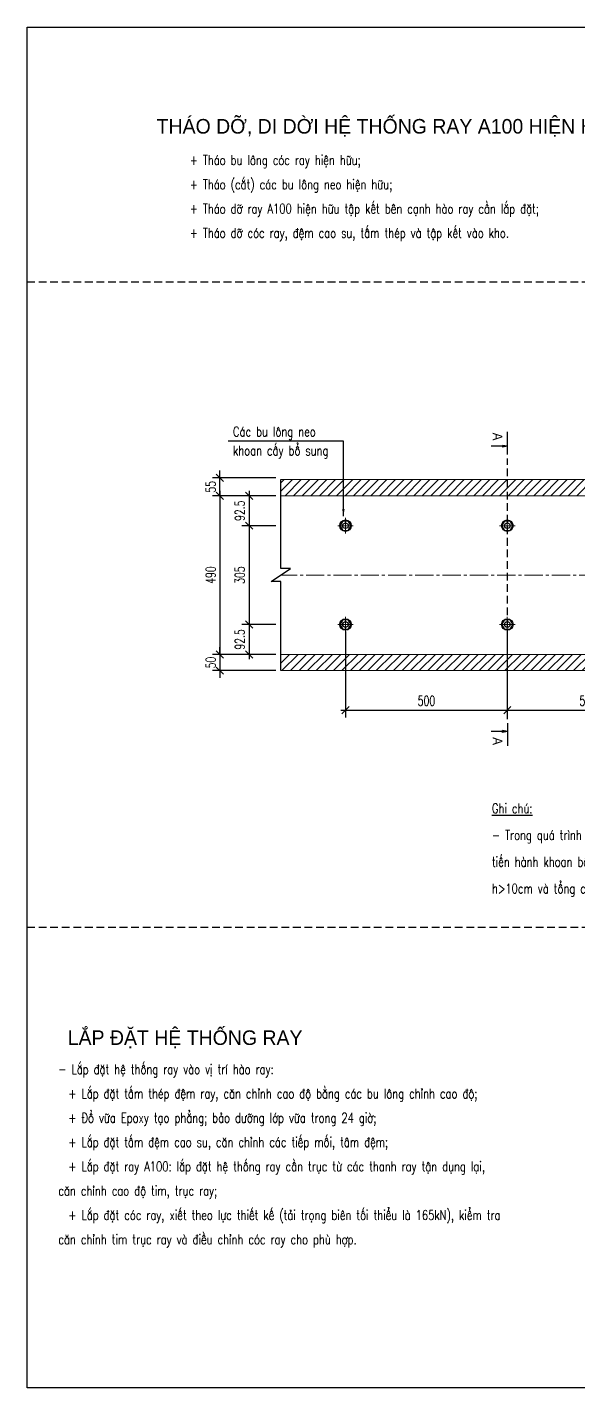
# Model space of a CAD drawing. Header units: millimetres. Extents: x -3040 to 7375, y -189092 to -182331.
# Drawn here: x -3040 to -1335, y -186531 to -182331 of the extents above; entities that cross this region are included whole.
import ezdxf
from ezdxf.enums import TextEntityAlignment as Align

# ---------------------------------------------------------------- set-up
doc = ezdxf.new("R2010")
doc.units = ezdxf.units.MM
doc.header["$LTSCALE"] = 75
doc.header["$MEASUREMENT"] = 0
doc.linetypes.add('CENTER2', pattern=[1.125, 0.75, -0.125, 0.125, -0.125])
doc.linetypes.add('DASHED2', pattern=[9.525, 6.35, -3.175])
doc.layers.get('Defpoints').update_dxf_attribs({"color": 255})
for name, color, linetype in [('COT THEP', 1, 'Continuous'), ('PART', 3, 'Continuous'), ('So', 7, 'Continuous'), ('T-Dim', 8, 'Continuous'), ('T-Hatch', 8, 'Continuous'), ('T-Khuat', 8, 'DASHED2'), ('T-Manh', 8, 'Continuous'), ('T-Text', 4, 'Continuous'), ('T-Thay', 3, 'Continuous'), ('T-Truc', 13, 'CENTER2'), ('TEXT', 4, 'Continuous'), ('VIEN', 3, 'Continuous')]:
    doc.layers.add(name, color=color, linetype=linetype)
doc.styles.add('HOA', font='VHAVAN.TTF', dxfattribs={"width": 0.85})
doc.styles.add('THUONG', font='vnsimple.shx', dxfattribs={"width": 0.75})
doc.styles.add('Tieu de', font='VHAVAN.TTF')
doc.styles.add('vnsimple', font='vnsimple.shx', dxfattribs={"width": 0.7})
doc.dimstyles.new('1-15', dxfattribs={"dimscale": 150, "dimtxt": 0.2, "dimasz": 0.15, "dimexe": 0.15, "dimexo": 0.1, "dimgap": 0.09, "dimtad": 1, "dimdec": 0, "dimdsep": 46, "dimtxsty": 'vnsimple', "dimblk": 'OBLIQUE', "dimcen": 0.09, "dimdle": 0.1, "dimclrd": 256, "dimclre": 256, "dimclrt": 3, "dimadec": 0, "dimazin": 0, "dimtfac": 1, "dimtdec": 0, "dimtix": 1, "dimtmove": 1, "dimatfit": 3, "dimfxl": 1, "dimtolj": 1, "dimtzin": 0, "dimarcsym": 0})

# ---------------------------------------------------------------- blocks, each defined once
blk = doc.blocks.new('BU LONG')
at = {"layer": 'PART', "color": 2, "linetype": 'ByBlock', "lineweight": 9, "ltscale": 0.1}
for p, q in [((587063.7, -184968.2), (587063.7, -184920.2)), ((587039.7, -184944.2), (587087.7, -184944.2))]:
    blk.add_line(p, q, dxfattribs=at)
at = {"layer": 'PART', "color": 8, "linetype": 'Continuous'}
blk.add_lwpolyline([(587055.4, -184929.8), (587047.1, -184944.2), (587055.4, -184958.6), (587072.1, -184958.6), (587080.4, -184944.2), (587072.1, -184929.8)], close=True, dxfattribs=at)
at = {"layer": 'PART', "color": 2, "linetype": 'Continuous'}
for radius in [17.6, 8.8]:
    blk.add_circle((587063.7, -184944.2), radius, dxfattribs=at)
blk = doc.blocks.new('_Oblique')
at = {"color": 0, "linetype": 'ByBlock', "lineweight": -2}
blk.add_line((-0.5, -0.5), (0.5, 0.5), dxfattribs=at)
blk = doc.blocks.new('*D30')
at = {"layer": 'Defpoints', "color": 0, "transparency": 16777216}
for p in [(-2055.8, -184181.4), (-1555.8, -184181.4), (-1555.8, -184439.1)]:
    blk.add_point(p, dxfattribs=at)
at = {"layer": 'T-Hatch', "lineweight": -2, "transparency": 16777216}
for p, q in [((-2055.8, -184196.4), (-2055.8, -184461.6)), ((-1555.8, -184196.4), (-1555.8, -184461.6)), ((-2070.8, -184439.1), (-1540.8, -184439.1))]:
    blk.add_line(p, q, dxfattribs=at)
at = {"layer": 'T-Hatch', "lineweight": -2, "transparency": 16777216, "xscale": 22.5, "yscale": 22.5, "zscale": 22.5, "rotation": 180}
blk.add_blockref('_Oblique', (-2055.8, -184439.1), dxfattribs=at)
at = {"layer": 'T-Hatch', "lineweight": -2, "transparency": 16777216, "xscale": 22.5, "yscale": 22.5, "zscale": 22.5}
blk.add_blockref('_Oblique', (-1555.8, -184439.1), dxfattribs=at)
at = {"layer": 'T-Hatch', "color": 3, "transparency": 16777216, "insert": (-1805.8, -184410.6), "char_height": 30, "attachment_point": 5, "style": 'vnsimple'}
blk.add_mtext('\\A1;500', dxfattribs=at)
blk = doc.blocks.new('*D31')
at = {"layer": 'Defpoints', "color": 0, "transparency": 16777216}
for p in [(-1555.8, -184181.4), (-1055.8, -184181.4), (-1055.8, -184439.1)]:
    blk.add_point(p, dxfattribs=at)
at = {"layer": 'T-Hatch', "lineweight": -2, "transparency": 16777216}
for p, q in [((-1555.8, -184196.4), (-1555.8, -184461.6)), ((-1055.8, -184196.4), (-1055.8, -184461.6)), ((-1570.8, -184439.1), (-1040.8, -184439.1))]:
    blk.add_line(p, q, dxfattribs=at)
at = {"layer": 'T-Hatch', "lineweight": -2, "transparency": 16777216, "xscale": 22.5, "yscale": 22.5, "zscale": 22.5, "rotation": 180}
blk.add_blockref('_Oblique', (-1555.8, -184439.1), dxfattribs=at)
at = {"layer": 'T-Hatch', "lineweight": -2, "transparency": 16777216, "xscale": 22.5, "yscale": 22.5, "zscale": 22.5}
blk.add_blockref('_Oblique', (-1055.8, -184439.1), dxfattribs=at)
at = {"layer": 'T-Hatch', "color": 3, "transparency": 16777216, "insert": (-1305.8, -184410.6), "char_height": 30, "attachment_point": 5, "style": 'vnsimple'}
blk.add_mtext('\\A1;500', dxfattribs=at)
blk = doc.blocks.new('mcCC')
at = {"layer": 'COT THEP', "color": 1}
blk.add_line((1.25, 0), (-2.25, 0), dxfattribs=at)
at = {"layer": 'VIEN', "color": 1}
for p, q in [((0, 0), (-0.15, -0.75)), ((0, 0), (0, -2.5)), ((0, 0), (0.15, -0.75)), ((-0.15, -0.75), (0.15, -0.75))]:
    blk.add_line(p, q, dxfattribs=at)
blk = doc.blocks.new('*D32')
at = {"layer": 'Defpoints', "color": 0, "transparency": 16777216}
for p in [(-2255.8, -183777.4), (-2354.1, -183869.9), (-2255.8, -183869.9)]:
    blk.add_point(p, dxfattribs=at)
at = {"layer": 'T-Dim', "lineweight": -2, "transparency": 16777216}
for p, q in [((-2270.8, -183777.4), (-2376.6, -183777.4)), ((-2354.1, -183762.4), (-2354.1, -183884.9)), ((-2270.8, -183869.9), (-2376.6, -183869.9))]:
    blk.add_line(p, q, dxfattribs=at)
at = {"layer": 'T-Dim', "lineweight": -2, "transparency": 16777216, "xscale": 22.5, "yscale": 22.5, "zscale": 22.5}
for p, rotation in [((-2354.1, -183777.4), 90), ((-2354.1, -183869.9), 270)]:
    blk.add_blockref('_Oblique', p, dxfattribs=dict(at, rotation=rotation))
at = {"layer": 'T-Dim', "color": 3, "transparency": 16777216, "insert": (-2382.6, -183823.7), "char_height": 30, "attachment_point": 5, "rotation": 90, "style": 'vnsimple'}
blk.add_mtext('\\A1;92.5', dxfattribs=at)
blk = doc.blocks.new('*D33')
at = {"layer": 'Defpoints', "color": 0, "transparency": 16777216}
for p in [(-2255.8, -183869.9), (-2354.1, -184174.9), (-2255.8, -184174.9)]:
    blk.add_point(p, dxfattribs=at)
at = {"layer": 'T-Dim', "lineweight": -2, "transparency": 16777216}
for p, q in [((-2270.8, -183869.9), (-2376.6, -183869.9)), ((-2354.1, -183854.9), (-2354.1, -184189.9)), ((-2270.8, -184174.9), (-2376.6, -184174.9))]:
    blk.add_line(p, q, dxfattribs=at)
at = {"layer": 'T-Dim', "lineweight": -2, "transparency": 16777216, "xscale": 22.5, "yscale": 22.5, "zscale": 22.5}
for p, rotation in [((-2354.1, -183869.9), 90), ((-2354.1, -184174.9), 270)]:
    blk.add_blockref('_Oblique', p, dxfattribs=dict(at, rotation=rotation))
at = {"layer": 'T-Dim', "color": 3, "transparency": 16777216, "insert": (-2382.6, -184022.4), "char_height": 30, "attachment_point": 5, "rotation": 90, "style": 'vnsimple'}
blk.add_mtext('\\A1;305', dxfattribs=at)
blk = doc.blocks.new('*D34')
at = {"layer": 'Defpoints', "color": 0, "transparency": 16777216}
for p in [(-2255.8, -184174.9), (-2354.1, -184267.4), (-2255.8, -184267.4)]:
    blk.add_point(p, dxfattribs=at)
at = {"layer": 'T-Dim', "lineweight": -2, "transparency": 16777216}
for p, q in [((-2354.1, -184159.9), (-2354.1, -184282.4)), ((-2270.8, -184174.9), (-2376.6, -184174.9)), ((-2270.8, -184267.4), (-2376.6, -184267.4))]:
    blk.add_line(p, q, dxfattribs=at)
at = {"layer": 'T-Dim', "lineweight": -2, "transparency": 16777216, "xscale": 22.5, "yscale": 22.5, "zscale": 22.5}
for p, rotation in [((-2354.1, -184174.9), 90), ((-2354.1, -184267.4), 270)]:
    blk.add_blockref('_Oblique', p, dxfattribs=dict(at, rotation=rotation))
at = {"layer": 'T-Dim', "color": 3, "transparency": 16777216, "insert": (-2382.6, -184221.2), "char_height": 30, "attachment_point": 5, "rotation": 90, "style": 'vnsimple'}
blk.add_mtext('\\A1;92.5', dxfattribs=at)
blk = doc.blocks.new('*D35')
at = {"layer": 'Defpoints', "color": 0, "transparency": 16777216}
for p in [(-2255.8, -183777.4), (-2444.1, -184267.4), (-2255.8, -184267.4)]:
    blk.add_point(p, dxfattribs=at)
at = {"layer": 'T-Dim', "lineweight": -2, "transparency": 16777216}
for p, q in [((-2270.8, -183777.4), (-2466.6, -183777.4)), ((-2444.1, -183762.4), (-2444.1, -184282.4)), ((-2270.8, -184267.4), (-2466.6, -184267.4))]:
    blk.add_line(p, q, dxfattribs=at)
at = {"layer": 'T-Dim', "lineweight": -2, "transparency": 16777216, "xscale": 22.5, "yscale": 22.5, "zscale": 22.5}
for p, rotation in [((-2444.1, -183777.4), 90), ((-2444.1, -184267.4), 270)]:
    blk.add_blockref('_Oblique', p, dxfattribs=dict(at, rotation=rotation))
at = {"layer": 'T-Dim', "color": 3, "transparency": 16777216, "insert": (-2472.6, -184022.4), "char_height": 30, "attachment_point": 5, "rotation": 90, "style": 'vnsimple'}
blk.add_mtext('\\A1;490', dxfattribs=at)
blk = doc.blocks.new('*D36')
at = {"layer": 'Defpoints', "color": 0, "transparency": 16777216}
for p in [(-2255.8, -184267.4), (-2444.1, -184317.4), (-2255.8, -184317.4)]:
    blk.add_point(p, dxfattribs=at)
at = {"layer": 'T-Dim', "lineweight": -2, "transparency": 16777216}
for p, q in [((-2444.1, -184267.4), (-2444.1, -184244.9)), ((-2270.8, -184267.4), (-2466.6, -184267.4)), ((-2444.1, -184267.4), (-2444.1, -184317.4)), ((-2270.8, -184317.4), (-2466.6, -184317.4)), ((-2444.1, -184317.4), (-2444.1, -184339.9))]:
    blk.add_line(p, q, dxfattribs=at)
at = {"layer": 'T-Dim', "lineweight": -2, "transparency": 16777216, "xscale": 22.5, "yscale": 22.5, "zscale": 22.5}
for p, rotation in [((-2444.1, -184267.4), 270), ((-2444.1, -184317.4), 90)]:
    blk.add_blockref('_Oblique', p, dxfattribs=dict(at, rotation=rotation))
at = {"layer": 'T-Dim', "color": 3, "transparency": 16777216, "insert": (-2472.6, -184292.4), "char_height": 30, "attachment_point": 5, "rotation": 90, "style": 'vnsimple'}
blk.add_mtext('\\A1;50', dxfattribs=at)
blk = doc.blocks.new('*D37')
at = {"layer": 'Defpoints', "color": 0, "transparency": 16777216}
for p in [(-2444.1, -183722.4), (-2255.8, -183722.4), (-2255.8, -183777.4)]:
    blk.add_point(p, dxfattribs=at)
at = {"layer": 'T-Dim', "lineweight": -2, "transparency": 16777216}
for p, q in [((-2444.1, -183722.4), (-2444.1, -183699.9)), ((-2270.8, -183722.4), (-2466.6, -183722.4)), ((-2444.1, -183777.4), (-2444.1, -183722.4)), ((-2270.8, -183777.4), (-2466.6, -183777.4)), ((-2444.1, -183777.4), (-2444.1, -183799.9))]:
    blk.add_line(p, q, dxfattribs=at)
at = {"layer": 'T-Dim', "lineweight": -2, "transparency": 16777216, "xscale": 22.5, "yscale": 22.5, "zscale": 22.5}
for p, rotation in [((-2444.1, -183722.4), 270), ((-2444.1, -183777.4), 90)]:
    blk.add_blockref('_Oblique', p, dxfattribs=dict(at, rotation=rotation))
at = {"layer": 'T-Dim', "color": 3, "transparency": 16777216, "insert": (-2472.6, -183749.9), "char_height": 30, "attachment_point": 5, "rotation": 90, "style": 'vnsimple'}
blk.add_mtext('\\A1;55', dxfattribs=at)

msp = doc.modelspace()

# ---------------------------------------------------------------- hatches: boundary and pattern name
at = {"layer": 'T-Hatch'}
h = msp.add_hatch(dxfattribs=at)
h.set_pattern_fill('ANSI31', color=256, scale=150)
h.set_pattern_definition([(45, (324.805, 1568.526), (-13.2582521, 13.2582521), [])])
h.paths.add_polyline_path([(-2255.78, -183777.43), (-855.78, -183777.43), (-855.78, -183727.43), (-2255.78, -183727.43)])
h.paths.add_polyline_path([(-855.78, -184267.43), (-2255.78, -184267.43), (-2255.78, -184317.43), (-855.78, -184317.43)])

# ---------------------------------------------------------------- linework, layer by layer
at = {"layer": 'Defpoints', "linetype": 'Continuous'}
msp.add_lwpolyline([(-3039.76, -182331.14), (1835.24, -182331.14), (1835.24, -186531.14), (-3039.76, -186531.14)], close=True, dxfattribs=at)
at = {"layer": 'T-Khuat', "ltscale": 0.05}
for p, q in [((-3039.76, -183117.11), (1835.24, -183117.11)), ((-3039.76, -183117.11), (1835.24, -183117.11)), ((-1555.78, -184467.43), (-1555.78, -183662.43)), ((-3039.76, -185109.05), (1835.24, -185109.05))]:
    msp.add_line(p, q, dxfattribs=at)
at = {"layer": 'T-Manh'}
msp.add_lwpolyline([(-2255.78, -184317.43), (-2255.78, -184042.43), (-2285.78, -184042.43), (-2225.78, -184002.43), (-2255.78, -184002.43), (-2255.78, -183727.43)], dxfattribs=at)
at = {"layer": 'T-Thay', "color": 3, "lineweight": 13}
for p, q in [((-2255.78, -183727.43), (-855.78, -183727.43)), ((-2255.78, -184317.43), (-855.78, -184317.43))]:
    msp.add_line(p, q, dxfattribs=at)
for points in [[(-2255.78, -183777.43), (-855.78, -183777.43)], [(-2255.78, -184267.43), (-855.78, -184267.43)]]:
    msp.add_lwpolyline(points, dxfattribs=at)
at = {"layer": 'T-Truc', "lineweight": 9}
msp.add_line((-855.78, -184022.43), (-2255.78, -184022.43), dxfattribs=at)

# ---------------------------------------------------------------- block references
at = {"layer": 'PART', "linetype": 'Continuous'}
for p in [(-589119.52, 1074.3), (-588619.52, 1074.3), (-589119.52, 769.3), (-588619.52, 769.3)]:
    msp.add_blockref('BU LONG', p, dxfattribs=at)
at = {"layer": 'So', "lineweight": -2, "yscale": 20, "zscale": 20}
for p, xscale, rotation in [((-1555.78, -183624.93), 20, 270), ((-1555.78, -184504.93), -20, 269.9999999951612)]:
    msp.add_blockref('mcCC', p, dxfattribs=dict(at, xscale=xscale, rotation=rotation))

# ---------------------------------------------------------------- texts
at = {"layer": 'T-Text', "style": 'Tieu de', "width": 0.9}
for p in [(-1585.78, -183594.93), (-1585.78, -184534.93)]:
    msp.add_text('a', height=30, rotation=270, dxfattribs=at).set_placement(p, align=Align.MIDDLE)
at = {"layer": 'T-Text', "style": 'THUONG', "width": 0.75}
for s, p in [('%%UGhi chó:', (-1603.27, -184757.51)), ('- Trong qu¸ tr×nh ®Þnh vÞ vµ khoan t¹o lç bulong, nÕu bÞ v\xadíng cèt thÐp dÇm hiÖn h÷u dÉn ®Õn chiÒu s©u lç khoan c¹n,', (-1603.27, -184840.01)), ('tiÕn hµnh khoan bæ sung thªm lç khoan míi ®èi xøng víi lç khoan cò qua cãc ray. ChiÒu s©u lç khoan míi cÇn ®¶m b¶o', (-1603.27, -184922.51)), ('h>10cm vµ tæng chiÒu s©u 2 lç khoan   h>=27cm.', (-1603.27, -185005.01))]:
    msp.add_text(s, height=30, dxfattribs=at).set_placement(p)
at = {"layer": 'TEXT', "style": 'HOA'}
for s, p in [('th¸o dì, di dêi hÖ thèng ray a100 hiÖn h÷u', (-1915.4, -182637.02)), ('l¾p ®Æt hÖ thèng ray', (-2551.69, -185450.35))]:
    msp.add_text(s, height=45, dxfattribs=at).set_placement(p, align=Align.MIDDLE_CENTER)
at = {"layer": 'TEXT', "style": 'THUONG', "width": 0.75}
for s, p in [('+ Th¸o bu l«ng cãc ray hiÖn h÷u;', (-2537.24, -182756.15)), ('+ Th¸o (c¾t) c¸c bu l«ng neo hiÖn h÷u;', (-2537.24, -182831.15)), ('+ Th¸o dì ray A100 hiÖn h÷u tËp kÕt bªn c¹nh hµo ray cÇn l¾p ®Æt;', (-2537.24, -182906.15)), ('+ Th¸o dì cãc ray, ®Öm cao su, tÊm thÐp vµ tËp kÕt vµo kho.', (-2537.24, -182981.15)), ('C¸c bu l«ng neo', (-2403.64, -183594.4)), ('khoan cÊy bæ sung', (-2403.64, -183652.97)), ('- L¾p ®Æt hÖ thèng ray vµo vÞ trÝ hµo ray:', (-2943.25, -185562.85)), ('  + L¾p ®Æt tÊm thÐp ®Öm ray, c¨n chØnh cao ®é b»ng c¸c bu l«ng chØnh cao ®é;', (-2943.25, -185637.85)), ('  + §æ v÷a Epoxy t¹o ph¼ng; b¶o d\xadìng líp v÷a trong 24 giê;', (-2943.25, -185712.85)), ('  + L¾p ®Æt tÊm ®Öm cao su, c¨n chØnh c¸c tiÕp mèi, t©m ®Öm;', (-2943.25, -185787.85)), ('  + L¾p ®Æt ray A100: l¾p ®Æt hÖ thèng ray cÇn trôc tõ c¸c thanh ray tËn dông l¹i,', (-2943.25, -185862.85)), ('c¨n chØnh cao ®é tim, trôc ray;', (-2943.25, -185937.85)), ('  + L¾p ®Æt cãc ray, xiÕt theo lùc thiÕt kÕ (t¶i träng biªn tèi thiÓu lµ 165kN), kiÓm tra', (-2943.25, -186012.85)), ('c¨n chØnh tim trôc ray vµ ®iÒu chØnh cãc ray cho phï hîp.', (-2943.25, -186087.85))]:
    msp.add_text(s, height=30, dxfattribs=at).set_placement(p)

# ---------------------------------------------------------------- dimensions: what is measured, and where the dimension line sits
at = {"layer": 'T-Dim'}
for base, p1, p2, picture, middle in [((-2444.13, -183722.43), (-2255.78, -183777.43), (-2255.78, -183722.43), '*D37', (-2472.63, -183749.93)), ((-2444.13, -184267.43), (-2255.78, -183777.43), (-2255.78, -184267.43), '*D35', (-2472.63, -184022.43)), ((-2354.13, -184174.93), (-2255.78, -183869.93), (-2255.78, -184174.93), '*D33', (-2382.63, -184022.43)), ((-2444.13, -184317.43), (-2255.78, -184267.43), (-2255.78, -184317.43), '*D36', (-2472.63, -184292.43))]:
    dim = msp.add_linear_dim(base=base, p1=p1, p2=p2, angle=90, dimstyle='1-15', dxfattribs=at)
    dim.commit()
    dim.dimension.update_dxf_attribs({"geometry": picture, "text_midpoint": middle})
for base, p1, p2, picture, middle in [((-2354.13, -183869.93), (-2255.78, -183777.43), (-2255.78, -183869.93), '*D32', (-2382.63, -183823.68)), ((-2354.13, -184267.43), (-2255.78, -184174.93), (-2255.78, -184267.43), '*D34', (-2382.63, -184221.18))]:
    dim = msp.add_linear_dim(base=base, p1=p1, p2=p2, angle=90, dimstyle='1-15', override={"dimdec": 1}, dxfattribs=at)
    dim.commit()
    dim.dimension.update_dxf_attribs({"geometry": picture, "text_midpoint": middle})
at = {"layer": 'T-Hatch'}
for base, p1, p2, picture, middle in [((-1555.78, -184439.14), (-2055.78, -184181.43), (-1555.78, -184181.43), '*D30', (-1805.78, -184410.64)), ((-1055.78, -184439.14), (-1555.78, -184181.43), (-1055.78, -184181.43), '*D31', (-1305.78, -184410.64))]:
    dim = msp.add_linear_dim(base=base, p1=p1, p2=p2, dimstyle='1-15', dxfattribs=at)
    dim.commit()
    dim.dimension.update_dxf_attribs({"geometry": picture, "text_midpoint": middle})

# ---------------------------------------------------------------- leaders
at = {"layer": 'T-Dim', "linetype": 'Continuous'}
msp.add_leader([(-2062.49, -183840.94), (-2062.49, -183609.4), (-2418.64, -183609.4)], dimstyle='1-15', dxfattribs=at)

doc.saveas('drawing.dxf')
